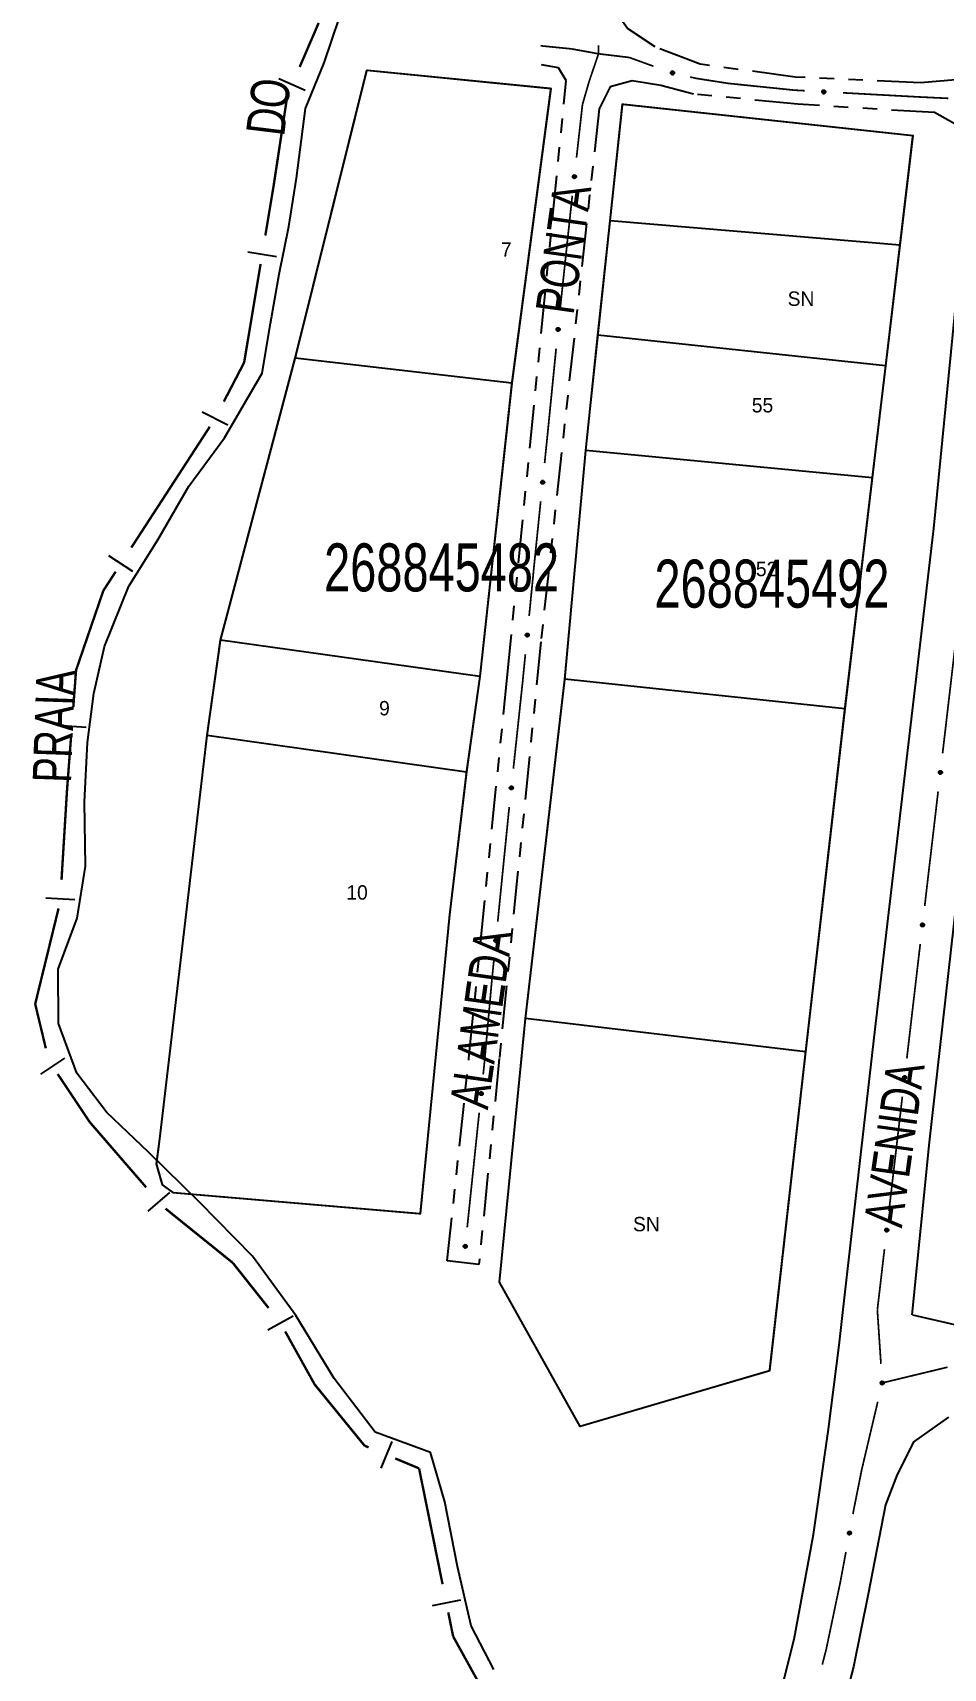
# Model space of a CAD drawing. Extents: x 205274 to 206027, y 4874968 to 4875995.
# Drawn here: x 205700.6 to 205795.5, y 4875629.7 to 4875800 of the extents above; entities that cross this region are included whole.
import ezdxf
from ezdxf.enums import TextEntityAlignment as Align

# ---------------------------------------------------------------- set-up
doc = ezdxf.new("R2010")
doc.units = 0
doc.header["$LTSCALE"] = 1.5
doc.header["$MEASUREMENT"] = 0
doc.linetypes.add('TRACO_11', pattern=[8, 3, -1, 3, -1])
doc.linetypes.add('TRACO_25', pattern=[8, 3, -1, 1, -1, 1, -1])
for name, color, linetype in [('CD_MALHA_LOTES', 7, 'CONTINUOUS'), ('CD_TXT_QUADRA', 255, 'CONTINUOUS'), ('HD-CURSO-PERENE', 170, 'CONTINUOUS'), ('HD-TXT-PRAIA', 7, 'CONTINUOUS'), ('LM-LIM-SETORES-BAIRROS', 250, 'CONTINUOUS'), ('RU-QUADRA', 210, 'CONTINUOUS'), ('SV-EIXO-RUA-N-PAV', 6, 'CONTINUOUS'), ('SV-EIXO-RUA-PAV', 20, 'CONTINUOUS'), ('SV-RUA-NAO-PAV', 7, 'CONTINUOUS'), ('SV-RUA-PAVIM', 7, 'CONTINUOUS'), ('SV-TXT-RUA-PAV', 7, 'CONTINUOUS'), ('Th_NmrPort', 1, 'CONTINUOUS')]:
    doc.layers.add(name, color=color, linetype=linetype)
doc.styles.add('ARIAL', font='ARIAL.SHX')

msp = doc.modelspace()

# ---------------------------------------------------------------- linework, layer by layer
at = {"layer": 'CD_MALHA_LOTES', "linetype": 'Continuous', "flags": 128}
for points in [[(205727.979435, 4875766.147897), (205735.441776, 4875796.132183)], [(205735.441776, 4875796.132183), (205754.578834, 4875794.244169)], [(205754.578834, 4875794.244169), (205750.515563, 4875763.524845)], [(205760.765472, 4875780.461323), (205762.056698, 4875792.595019)], [(205762.056698, 4875792.595019), (205792.27358, 4875789.332097)], [(205792.27358, 4875789.332097), (205790.923586, 4875777.908669)], [(205759.495643, 4875768.528699), (205760.765472, 4875780.461323)], [(205790.923586, 4875777.908669), (205760.765472, 4875780.461323)], [(205790.923586, 4875777.908669), (205789.437515, 4875765.333782)], [(205758.218542, 4875756.527749), (205759.495643, 4875768.528699)], [(205789.437515, 4875765.333782), (205759.495643, 4875768.528699)], [(205720.198696, 4875736.774139), (205727.979435, 4875766.147897)], [(205750.515563, 4875763.524845), (205727.979435, 4875766.147897)], [(205789.437515, 4875765.333782), (205788.053122, 4875753.690345)], [(205750.515563, 4875763.524845), (205747.197, 4875732.970902)], [(205756.047183, 4875732.703149), (205758.218542, 4875756.527749)], [(205788.053122, 4875753.690345), (205758.218542, 4875756.527749)], [(205788.053122, 4875753.690345), (205785.192238, 4875729.62888)], [(205718.803773, 4875726.871908), (205720.198696, 4875736.774139)], [(205747.197, 4875732.970902), (205720.198696, 4875736.774139)], [(205747.197, 4875732.970902), (205745.802078, 4875723.06867)], [(205751.946939, 4875697.350397), (205756.047183, 4875732.703149)], [(205785.192238, 4875729.62888), (205756.047183, 4875732.703149)], [(205785.192238, 4875729.62888), (205781.11497, 4875693.907274)], [(205740.981903, 4875677.023196), (205715.291178, 4875679.216307), (205714.163292, 4875680.030891), (205713.536689, 4875682.224002), (205713.871379, 4875684.837179), (205716.531834, 4875707.5844), (205718.803773, 4875726.871908)], [(205718.803773, 4875726.871908), (205745.802078, 4875723.06867)], [(205745.802078, 4875723.06867), (205744.038544, 4875708.156182), (205742.621505, 4875693.651843), (205740.981903, 4875677.023196)], [(205749.238636, 4875669.902227), (205751.946939, 4875697.350397)], [(205781.11497, 4875693.907274), (205751.946939, 4875697.350397)], [(205781.11497, 4875693.907274), (205777.34873, 4875660.661548)], [(205757.64, 4875654.88), (205749.238636, 4875669.902227)], [(205777.34873, 4875660.661548), (205757.64, 4875654.88)]]:
    msp.add_lwpolyline(points, dxfattribs=at)
at = {"layer": 'HD-CURSO-PERENE', "linetype": 'Continuous'}
msp.add_polyline3d([(205748.644181, 4875629.543404, 2.231678), (205746.288118, 4875634.090171, 2.231678), (205744.872976, 4875640.284601, 2.231678), (205743.563325, 4875646.999687, 2.231678), (205742.073289, 4875652.168294, 2.231678), (205736.293224, 4875654.259605, 2.231678), (205732.02751, 4875659.872169, 2.231678), (205728.020547, 4875666.437674, 2.231678), (205723.524351, 4875672.620333, 2.231678), (205717.994188, 4875678.221904, 2.231678), (205712.718917, 4875683.397581, 2.231678), (205708.32126, 4875687.615789, 2.231678), (205705.227593, 4875691.676485, 2.231678), (205703.305396, 4875696.838798, 2.231678), (205703.297269, 4875702.51456, 2.231678), (205705.24876, 4875707.821766, 2.231678), (205706.120153, 4875713.221459, 2.231678), (205706.034894, 4875719.931666, 2.231678), (205706.35633, 4875726.127191, 2.231678), (205707.002753, 4875731.207118, 2.231678), (205708.096849, 4875736.116913, 2.231678), (205710.635264, 4875742.399801, 2.231678), (205713.649705, 4875747.205744, 2.231678), (205716.890483, 4875752.820458, 2.231678), (205720.593751, 4875757.840103, 2.231678), (205724.533915, 4875764.582365, 2.231678), (205725.388719, 4875769.773694, 2.231678), (205726.315366, 4875774.900603, 2.231678), (205727.321591, 4875779.866865, 2.231678), (205728.111948, 4875784.906135, 2.231678), (205729.052564, 4875792.165396, 2.231678), (205730.978433, 4875796.895512, 2.231678), (205732.584222, 4875801.63492, 2.231678)], dxfattribs=at)
at = {"layer": 'LM-LIM-SETORES-BAIRROS', "const_width": 0.25}
for points in [[(205728.435237, 4875796.47263), (205730.413356, 4875801.064693)], [(205725.730959, 4875784.146217), (205727.03728, 4875792.746165)], [(205727.03728, 4875792.746165), (205727.150189, 4875793.489483)], [(205727.150189, 4875793.489483), (205727.248365, 4875793.717392)], [(205724.859413, 4875778.916944), (205725.681408, 4875783.848914)], [(205725.681408, 4875783.848914), (205725.730959, 4875784.146217)], [(205722.65596, 4875765.696226), (205724.366216, 4875775.957763)], [(205720.535159, 4875761.617763), (205722.38057, 4875765.16663)], [(205722.38057, 4875765.16663), (205722.65596, 4875765.696226)], [(205710.907684, 4875746.418839), (205719.07372, 4875759.001202)], [(205707.990582, 4875741.924121), (205709.274477, 4875743.902367)], [(205705.152122, 4875733.645278), (205707.782481, 4875741.31716)], [(205707.782481, 4875741.31716), (205707.990582, 4875741.924121)], [(205704.85939, 4875729.766584), (205705.085163, 4875732.758076)], [(205705.085163, 4875732.758076), (205705.152122, 4875733.645278)], [(205704.205968, 4875721.108745), (205704.633617, 4875726.775092)], [(205703.636573, 4875711.808621), (205704.186563, 4875720.7918)], [(205704.186563, 4875720.7918), (205704.205968, 4875721.108745)], [(205700.894431, 4875698.874139), (205703.32884, 4875708.833086)], [(205701.068955, 4875698.146958), (205700.894431, 4875698.874139)], [(205702.002446, 4875694.257408), (205701.068955, 4875698.146958)], [(205706.571352, 4875686.574145), (205703.238041, 4875691.574111)], [(205707.219478, 4875685.824749), (205706.571352, 4875686.574145)], [(205712.452693, 4875679.773844), (205707.219478, 4875685.824749)], [(205721.473268, 4875671.908767), (205714.467306, 4875677.558737)], [(205722.094154, 4875671.125268), (205721.473268, 4875671.908767)], [(205725.199563, 4875667.206538), (205722.094154, 4875671.125268)], [(205729.988649, 4875659.253964), (205726.927118, 4875664.764722)], [(205730.428243, 4875658.714462), (205729.988649, 4875659.253964)], [(205735.192493, 4875652.867429), (205730.428243, 4875658.714462)], [(205735.61501, 4875652.69138), (205735.192493, 4875652.867429)], [(205740.869414, 4875650.502045), (205738.384241, 4875651.537534)], [(205740.930548, 4875650.200449), (205740.869414, 4875650.502045)], [(205743.314497, 4875638.439634), (205740.930548, 4875650.200449)], [(205744.417489, 4875632.998207), (205743.910484, 4875635.49943)], [(205744.634083, 4875632.606149), (205744.417489, 4875632.998207)], [(205747.040973, 4875628.249411), (205744.634083, 4875632.606149)]]:
    msp.add_lwpolyline(points, dxfattribs=at)
at = {"layer": 'LM-LIM-SETORES-BAIRROS'}
for points in [[(205729.021608, 4875794.042369), (205726.26637, 4875795.22924)], [(205726.010206, 4875776.697558), (205723.051025, 4875777.190755)], [(205720.943279, 4875759.1513), (205718.281628, 4875760.535359)], [(205711.077115, 4875743.924587), (205708.560643, 4875745.557795)], [(205706.204621, 4875727.659369), (205703.213129, 4875727.885142)], [(205705.011549, 4875709.720693), (205702.017156, 4875709.904024)], [(205703.931416, 4875693.238212), (205701.435265, 4875691.574111)], [(205714.895542, 4875679.242345), (205712.626452, 4875677.27989)], [(205727.752711, 4875666.367343), (205725.130239, 4875664.910415)], [(205738.038087, 4875653.306765), (205736.884241, 4875650.537534)], [(205745.181924, 4875636.777491), (205742.24172, 4875636.181504)]]:
    msp.add_lwpolyline(points, dxfattribs=at)
at = {"layer": 'RU-QUADRA', "linetype": 'Continuous', "const_width": 0.18, "flags": 128}
for points in [[(205735.441776, 4875796.132183), (205727.979435, 4875766.147897), (205720.198696, 4875736.774139), (205718.803773, 4875726.871908), (205716.531834, 4875707.5844), (205713.871379, 4875684.837179), (205713.536689, 4875682.224002), (205714.163292, 4875680.030891), (205715.291178, 4875679.216307), (205740.981903, 4875677.023196), (205742.621505, 4875693.651843), (205744.038544, 4875708.156182), (205745.802078, 4875723.06867), (205747.197, 4875732.970902), (205750.515563, 4875763.524845), (205754.578834, 4875794.244169)], [(205777.35, 4875660.66), (205781.11, 4875693.91), (205785.19, 4875729.63), (205788.05, 4875753.69), (205789.44, 4875765.33), (205792.27, 4875789.33), (205762.06, 4875792.6), (205759.5, 4875768.53), (205758.22, 4875756.53), (205756.05, 4875732.7), (205751.95, 4875697.35), (205749.24, 4875669.9), (205757.64, 4875654.88)]]:
    msp.add_lwpolyline(points, close=True, dxfattribs=at)
at = {"layer": 'SV-EIXO-RUA-N-PAV', "const_width": 0.18}
for points in [[(205753.522278, 4875798.685194), (205756.507389, 4875798.386682)], [(205756.507389, 4875798.386682), (205756.732528, 4875798.364169)], [(205756.732528, 4875798.364169), (205759.461526, 4875797.867987)], [(205759.557549, 4875797.850529), (205758.876692, 4875795.85335)], [(205759.461526, 4875797.867987), (205759.557549, 4875797.850529)], [(205759.539753, 4875798.740306), (205759.557549, 4875797.850529)], [(205759.557549, 4875797.850529), (205762.439277, 4875797.504721)], [(205762.439277, 4875797.504721), (205762.767799, 4875797.465299)], [(205762.767799, 4875797.465299), (205764.336428, 4875796.894888)], [(205758.876692, 4875795.85335), (205758.594474, 4875795.025509)], [(205764.336428, 4875796.894888), (205764.886565, 4875796.694839)], [(205764.886565, 4875796.694839), (205765.277742, 4875796.557398)], [(205758.594474, 4875795.025509), (205758.003496, 4875792.98395)], [(205769.110249, 4875795.433689), (205769.766146, 4875795.282329)], [(205769.766146, 4875795.282329), (205773.053583, 4875794.771658)], [(205773.053583, 4875794.771658), (205773.072704, 4875794.768689)], [(205773.072704, 4875794.768689), (205779.021999, 4875794.157078)], [(205779.021999, 4875794.157078), (205779.94264, 4875794.062434)], [(205779.94264, 4875794.062434), (205781.015552, 4875794.003911)], [(205757.888219, 4875792.585718), (205757.264568, 4875787.035226)], [(205758.003496, 4875792.98395), (205757.888219, 4875792.585718)], [(205785.009614, 4875793.786052), (205786.00813, 4875793.731587)], [(205786.00813, 4875793.731587), (205787.005191, 4875793.677204)], [(205787.005191, 4875793.677204), (205791.999278, 4875793.405784)], [(205791.999278, 4875793.405784), (205792.912052, 4875793.356178)], [(205792.912052, 4875793.356178), (205795.994308, 4875793.206682)], [(205756.822695, 4875783.059716), (205755.542242, 4875771.128226)], [(205755.14223, 4875767.148285), (205754.246696, 4875758.19295)], [(205754.228533, 4875758.01132), (205753.941417, 4875755.208524)], [(205754.246696, 4875758.19295), (205754.228533, 4875758.01132)], [(205753.533794, 4875751.229347), (205752.92236, 4875745.260583)], [(205752.880228, 4875744.849293), (205752.331494, 4875739.28975)], [(205752.92236, 4875745.260583), (205752.880228, 4875744.849293)], [(205751.938598, 4875735.309093), (205751.74215, 4875733.318764)], [(205751.74215, 4875733.318764), (205751.660333, 4875732.489829)], [(205751.660333, 4875732.489829), (205750.687473, 4875723.374561)], [(205750.26297, 4875719.39715), (205750.183617, 4875718.653649)], [(205750.183617, 4875718.653649), (205749.061917, 4875707.457421)], [(205748.663171, 4875703.477346), (205748.463798, 4875701.487308)], [(205748.450082, 4875701.350399), (205747.743562, 4875693.519802)], [(205748.463798, 4875701.487308), (205748.450082, 4875701.350399)], [(205747.743562, 4875693.519802), (205747.679622, 4875692.811132)], [(205747.679622, 4875692.811132), (205747.545776, 4875691.529652)], [(205747.130251, 4875687.551293), (205745.883675, 4875675.616216)]]:
    msp.add_lwpolyline(points, dxfattribs=at)
at = {"layer": 'SV-EIXO-RUA-N-PAV'}
for points in [[(205767.146902, 4875795.999743), (205767.188005, 4875796.02625), (205767.228751, 4875796.040626), (205767.266186, 4875796.042835), (205767.299776, 4875796.036161), (205767.33337, 4875796.025463), (205767.364861, 4875796.007204), (205767.395324, 4875795.979197), (205767.422203, 4875795.938152), (205767.434186, 4875795.895444), (205767.438315, 4875795.858858), (205767.433373, 4875795.823432), (205767.422433, 4875795.790971), (205767.402386, 4875795.758887), (205767.373702, 4875795.728294), (205767.331775, 4875795.702265), (205767.291732, 4875795.688445), (205767.255467, 4875795.687259), (205767.219884, 4875795.692453), (205767.185717, 4875795.703786), (205767.154908, 4875795.721887), (205767.124157, 4875795.750823), (205767.099015, 4875795.792545), (205767.084775, 4875795.832326), (205767.083081, 4875795.868565), (205767.088983, 4875795.903482), (205767.099304, 4875795.937307), (205767.11634, 4875795.969727), (205767.146902, 4875795.999743)], [(205782.875111, 4875794.012724), (205782.911061, 4875794.045885), (205782.948739, 4875794.067035), (205782.985241, 4875794.075629), (205783.019477, 4875794.074813), (205783.054409, 4875794.070034), (205783.088564, 4875794.057445), (205783.123377, 4875794.035075), (205783.156896, 4875793.999247), (205783.176024, 4875793.959225), (205783.186365, 4875793.92389), (205783.18757, 4875793.888141), (205783.182358, 4875793.854285), (205783.168108, 4875793.819239), (205783.145094, 4875793.78418), (205783.108252, 4875793.751348), (205783.071171, 4875793.730867), (205783.035646, 4875793.723481), (205782.999699, 4875793.722498), (205782.964095, 4875793.727805), (205782.930639, 4875793.740355), (205782.895382, 4875793.76359), (205782.863459, 4875793.800383), (205782.84261, 4875793.837134), (205782.834727, 4875793.872545), (205782.834555, 4875793.907957), (205782.838923, 4875793.943052), (205782.850148, 4875793.977912), (205782.875111, 4875794.012724)], [(205757.166689, 4875785.178223), (205757.197733, 4875785.14043), (205757.216686, 4875785.101601), (205757.223173, 4875785.064666), (205757.220394, 4875785.030533), (205757.213618, 4875784.995933), (205757.199091, 4875784.962556), (205757.174761, 4875784.929083), (205757.137069, 4875784.897676), (205757.096016, 4875784.880874), (205757.060145, 4875784.872578), (205757.024386, 4875784.873426), (205756.990885, 4875784.880571), (205756.956714, 4875784.896808), (205756.923033, 4875784.921795), (205756.892369, 4875784.960461), (205756.874049, 4875784.998655), (205756.868713, 4875785.034545), (205756.869793, 4875785.070489), (205756.877134, 4875785.10573), (205756.891583, 4875785.138411), (205756.916803, 4875785.172277), (205756.955367, 4875785.202037), (205756.993252, 4875785.220744), (205757.029058, 4875785.226583), (205757.064421, 4875785.224722), (205757.099207, 4875785.218348), (205757.133366, 4875785.205142), (205757.166689, 4875785.178223)], [(205755.465068, 4875769.270373), (205755.496572, 4875769.232963), (205755.515998, 4875769.194368), (205755.522935, 4875769.157515), (205755.520574, 4875769.123351), (205755.514222, 4875769.088671), (205755.500103, 4875769.055119), (205755.476184, 4875769.021351), (205755.438879, 4875768.989485), (205755.398034, 4875768.972184), (205755.362268, 4875768.963449), (205755.326501, 4875768.96386), (205755.292915, 4875768.970595), (205755.258548, 4875768.986414), (205755.224564, 4875769.010987), (205755.19343, 4875769.049275), (205755.174644, 4875769.087243), (205755.16887, 4875769.123065), (205755.169511, 4875769.15902), (205755.176421, 4875769.194347), (205755.190469, 4875769.227203), (205755.215273, 4875769.261374), (205755.25347, 4875769.291603), (205755.291124, 4875769.310772), (205755.326856, 4875769.317047), (205755.36224, 4875769.31562), (205755.397101, 4875769.309671), (205755.431419, 4875769.296883), (205755.465068, 4875769.270373)], [(205753.861755, 4875753.35065), (205753.893169, 4875753.313164), (205753.912501, 4875753.274522), (205753.91935, 4875753.237653), (205753.916906, 4875753.203494), (205753.91047, 4875753.168829), (205753.896271, 4875753.135312), (205753.87227, 4875753.101602), (205753.834888, 4875753.069826), (205753.794002, 4875753.052623), (205753.758214, 4875753.043975), (205753.722449, 4875753.044472), (205753.688879, 4875753.051289), (205753.65455, 4875753.06719), (205753.620626, 4875753.091845), (205753.589584, 4875753.130208), (205753.57089, 4875753.168221), (205753.565203, 4875753.204057), (205753.56593, 4875753.24001), (205753.572925, 4875753.275321), (205753.587053, 4875753.308143), (205753.611939, 4875753.342254), (205753.650209, 4875753.372391), (205753.68791, 4875753.391468), (205753.723657, 4875753.397658), (205753.759037, 4875753.396145), (205753.793883, 4875753.390112), (205753.82817, 4875753.377241), (205753.861755, 4875753.35065)], [(205752.258707, 4875737.431595), (205752.290259, 4875737.394225), (205752.309734, 4875737.355655), (205752.316719, 4875737.318811), (205752.314402, 4875737.284643), (205752.308094, 4875737.249955), (205752.294019, 4875737.216385), (205752.270144, 4875737.182587), (205752.232879, 4875737.150673), (205752.192057, 4875737.133319), (205752.156301, 4875737.124538), (205752.120534, 4875737.124903), (205752.086939, 4875737.131596), (205752.052552, 4875737.14737), (205752.018537, 4875737.171899), (205751.987353, 4875737.210147), (205751.968519, 4875737.248091), (205751.962699, 4875737.283906), (205751.963293, 4875737.319861), (205751.970157, 4875737.355198), (205751.984164, 4875737.388071), (205752.008923, 4875737.422274), (205752.047082, 4875737.452553), (205752.084712, 4875737.471769), (205752.120435, 4875737.478091), (205752.155821, 4875737.476709), (205752.190689, 4875737.470805), (205752.225024, 4875737.458061), (205752.258707, 4875737.431595)], [(205750.599929, 4875721.517042), (205750.631183, 4875721.479423), (205750.650352, 4875721.4407), (205750.657044, 4875721.403801), (205750.654455, 4875721.369653), (205750.647872, 4875721.335016), (205750.63353, 4875721.301559), (205750.609387, 4875721.267952), (205750.57187, 4875721.236335), (205750.530912, 4875721.219305), (205750.495088, 4875721.210809), (205750.459325, 4875721.211458), (205750.425784, 4875721.218417), (205750.391523, 4875721.234464), (205750.357704, 4875721.259263), (205750.326825, 4875721.297757), (205750.308293, 4875721.335849), (205750.302757, 4875721.371709), (205750.303637, 4875721.407659), (205750.310782, 4875721.44294), (205750.325049, 4875721.475701), (205750.350079, 4875721.509706), (205750.388477, 4875721.539681), (205750.426258, 4875721.558598), (205750.462031, 4875721.564636), (205750.497404, 4875721.562972), (205750.532225, 4875721.556792), (205750.566457, 4875721.543775), (205750.599929, 4875721.517042)], [(205748.9864, 4875705.599375), (205749.017897, 4875705.561959), (205749.037316, 4875705.523361), (205749.044246, 4875705.486506), (205749.041879, 4875705.452342), (205749.03552, 4875705.417663), (205749.021395, 4875705.384114), (205748.99747, 4875705.350351), (205748.960159, 4875705.318492), (205748.919311, 4875705.301198), (205748.883543, 4875705.29247), (205748.847776, 4875705.292887), (205748.814191, 4875705.299629), (205748.779828, 4875705.315453), (205748.745849, 4875705.340033), (205748.714721, 4875705.378327), (205748.695943, 4875705.416298), (205748.690175, 4875705.452121), (205748.690822, 4875705.488076), (205748.697738, 4875705.523402), (205748.711793, 4875705.556255), (205748.736603, 4875705.590422), (205748.774806, 4875705.620644), (205748.812464, 4875705.639805), (205748.848197, 4875705.646075), (205748.88358, 4875705.64464), (205748.91844, 4875705.638685), (205748.952755, 4875705.625891), (205748.9864, 4875705.599375)], [(205747.462424, 4875689.67194), (205747.493763, 4875689.634391), (205747.513019, 4875689.595712), (205747.519794, 4875689.558828), (205747.517283, 4875689.524674), (205747.510778, 4875689.490023), (205747.496512, 4875689.456534), (205747.472445, 4875689.422872), (205747.434999, 4875689.39117), (205747.394079, 4875689.374048), (205747.358274, 4875689.365471), (205747.32251, 4875689.366039), (205747.288953, 4875689.372923), (205747.254657, 4875689.388892), (205747.220782, 4875689.413615), (205747.189816, 4875689.452039), (205747.171198, 4875689.490089), (205747.165581, 4875689.525937), (205747.16638, 4875689.561888), (205747.173445, 4875689.597185), (205747.187638, 4875689.629978), (205747.212592, 4875689.66404), (205747.250922, 4875689.694101), (205747.28866, 4875689.713104), (205747.324419, 4875689.719222), (205747.359796, 4875689.717638), (205747.394631, 4875689.711537), (205747.428892, 4875689.698598), (205747.462424, 4875689.67194)], [(205745.800324, 4875673.758505), (205745.831662, 4875673.720956), (205745.850919, 4875673.682276), (205745.857694, 4875673.645393), (205745.855182, 4875673.611239), (205745.848677, 4875673.576587), (205745.834411, 4875673.543098), (205745.810344, 4875673.509436), (205745.772898, 4875673.477735), (205745.731978, 4875673.460613), (205745.696174, 4875673.452036), (205745.660409, 4875673.452604), (205745.626853, 4875673.459487), (205745.592556, 4875673.475457), (205745.558681, 4875673.500179), (205745.527715, 4875673.538604), (205745.509097, 4875673.576654), (205745.503481, 4875673.612501), (205745.50428, 4875673.648453), (205745.511344, 4875673.68375), (205745.525538, 4875673.716543), (205745.550491, 4875673.750605), (205745.588821, 4875673.780666), (205745.62656, 4875673.799668), (205745.662319, 4875673.805787), (205745.697695, 4875673.804203), (205745.73253, 4875673.798101), (205745.766791, 4875673.785162), (205745.800324, 4875673.758505)]]:
    msp.add_lwpolyline(points, close=True, dxfattribs=at)
for points in [[(205767.083081, 4875795.868565), (205767.433373, 4875795.823432)], [(205767.084775, 4875795.832326), (205767.422433, 4875795.790971)], [(205767.087137, 4875795.848915), (205767.42485, 4875795.807392)], [(205767.088466, 4875795.885019), (205767.433543, 4875795.838995)], [(205767.088983, 4875795.903482), (205767.438315, 4875795.858858)], [(205767.093785, 4875795.810971), (205767.407565, 4875795.77497)], [(205767.09808, 4875795.92061), (205767.431804, 4875795.880007)], [(205767.099015, 4875795.792545), (205767.402386, 4875795.758887)], [(205767.099304, 4875795.937307), (205767.434186, 4875795.895444)], [(205767.112399, 4875795.952316), (205767.423827, 4875795.918258)], [(205767.11634, 4875795.969727), (205767.422203, 4875795.938152)], [(205767.132036, 4875795.982794), (205767.404906, 4875795.957634)], [(205767.146902, 4875795.999743), (205767.395324, 4875795.979197)], [(205767.169877, 4875796.013272), (205767.372792, 4875795.994453)], [(205767.188005, 4875796.02625), (205767.364861, 4875796.007204)], [(205767.211197, 4875796.034545), (205767.340268, 4875796.017363)], [(205767.228751, 4875796.040626), (205767.33337, 4875796.025463)], [(205767.115671, 4875795.772311), (205767.384962, 4875795.743776)], [(205767.124157, 4875795.750823), (205767.373702, 4875795.728294)], [(205767.145434, 4875795.737435), (205767.345075, 4875795.716571)], [(205767.154908, 4875795.721887), (205767.331775, 4875795.702265)], [(205767.174684, 4875795.71248), (205767.305392, 4875795.696321)], [(205767.185717, 4875795.703786), (205767.291732, 4875795.688445)], [(205782.834555, 4875793.907957), (205783.186365, 4875793.92389)], [(205782.834727, 4875793.872545), (205783.18757, 4875793.888141)], [(205782.837211, 4875793.889679), (205783.185069, 4875793.903502)], [(205782.838923, 4875793.943052), (205783.176024, 4875793.959225)], [(205782.84058, 4875793.926392), (205783.176324, 4875793.943609)], [(205782.842092, 4875793.853883), (205783.181923, 4875793.870876)], [(205782.84261, 4875793.837134), (205783.182358, 4875793.854285)], [(205782.849251, 4875793.960083), (205783.161907, 4875793.979926)], [(205782.850148, 4875793.977912), (205783.156896, 4875793.999247)], [(205782.855147, 4875793.81764), (205783.170453, 4875793.835972)], [(205782.863371, 4875793.993477), (205783.136515, 4875794.015475)], [(205782.863459, 4875793.800383), (205783.168108, 4875793.819239)], [(205782.875111, 4875794.012724), (205783.123377, 4875794.035075)], [(205782.883338, 4875793.783305), (205783.153534, 4875793.801364)], [(205782.895382, 4875793.76359), (205783.145094, 4875793.78418)], [(205782.895427, 4875794.029991), (205783.098563, 4875794.046242)], [(205782.911061, 4875794.045885), (205783.088564, 4875794.057445)], [(205782.918639, 4875793.754049), (205783.118901, 4875793.767723)], [(205782.930639, 4875793.740355), (205783.108252, 4875793.751348)], [(205782.932487, 4875794.058034), (205783.062593, 4875794.063236)], [(205782.948739, 4875794.067035), (205783.054409, 4875794.070034)], [(205782.951735, 4875793.734478), (205783.083278, 4875793.740969)], [(205782.964095, 4875793.727805), (205783.071171, 4875793.730867)], [(205756.877134, 4875785.10573), (205756.874049, 4875784.998655)], [(205756.884506, 4875785.117687), (205756.883439, 4875784.985988)], [(205756.891583, 4875785.138411), (205756.892369, 4875784.960461)], [(205756.905943, 4875785.149606), (205756.908106, 4875784.948889)], [(205756.916803, 4875785.172277), (205756.923033, 4875784.921795)], [(205756.937176, 4875785.183171), (205756.939705, 4875784.912384)], [(205756.955367, 4875785.202037), (205756.956714, 4875784.896808)], [(205756.973072, 4875785.209346), (205756.973285, 4875784.893507)], [(205756.993252, 4875785.220744), (205756.990885, 4875784.880571)], [(205757.010003, 4875785.2203), (205757.007474, 4875784.880054)], [(205757.029058, 4875785.226583), (205757.024386, 4875784.873426)], [(205757.046021, 4875785.223119), (205757.039866, 4875784.875041)], [(205757.064421, 4875785.224722), (205757.060145, 4875784.872578)], [(205757.08248, 4875785.217649), (205757.080408, 4875784.88147)], [(205757.099207, 4875785.218348), (205757.096016, 4875784.880874)], [(205757.115618, 4875785.20706), (205757.117492, 4875784.893781)], [(205757.133366, 4875785.205142), (205757.137069, 4875784.897676)], [(205757.148147, 4875785.191048), (205757.154439, 4875784.917092)], [(205757.166689, 4875785.178223), (205757.174761, 4875784.929083)], [(205757.182763, 4875785.15695), (205757.187333, 4875784.953216)], [(205757.197733, 4875785.14043), (205757.199091, 4875784.962556)], [(205757.208633, 4875785.118342), (205757.206363, 4875784.988152)], [(205757.216686, 4875785.101601), (205757.213618, 4875784.995933)], [(205755.176421, 4875769.194347), (205755.174644, 4875769.087243)], [(205755.183646, 4875769.206393), (205755.184189, 4875769.074692)], [(205755.190469, 4875769.227203), (205755.19343, 4875769.049275)], [(205755.204691, 4875769.238572), (205755.209307, 4875769.037897)], [(205755.215273, 4875769.261374), (205755.224564, 4875769.010987)], [(205755.235512, 4875769.272516), (205755.24135, 4875769.00178)], [(205755.25347, 4875769.291603), (205755.258548, 4875768.986414)], [(205755.271085, 4875769.299128), (205755.275158, 4875768.983315)], [(205755.291124, 4875769.310772), (205755.292915, 4875768.970595)], [(205755.30788, 4875769.310533), (205755.309509, 4875768.970281)], [(205755.326856, 4875769.317047), (205755.326501, 4875768.96386)], [(205755.34386, 4875769.313791), (205755.341959, 4875768.965664)], [(205755.36224, 4875769.31562), (205755.362268, 4875768.963449)], [(205755.380384, 4875769.308768), (205755.38242, 4875768.972589)], [(205755.397101, 4875769.309671), (205755.398034, 4875768.972184)], [(205755.413648, 4875769.298585), (205755.419351, 4875768.985352)], [(205755.431419, 4875769.296883), (205755.438879, 4875768.989485)], [(205755.44637, 4875769.282971), (205755.45601, 4875769.009112)], [(205755.465068, 4875769.270373), (205755.476184, 4875769.021351)], [(205755.4814, 4875769.249298), (205755.488461, 4875769.045636)], [(205755.496572, 4875769.232963), (205755.500103, 4875769.055119)], [(205755.507741, 4875769.21101), (205755.507062, 4875769.080801)], [(205755.515998, 4875769.194368), (205755.514222, 4875769.088671)], [(205753.572925, 4875753.275321), (205753.57089, 4875753.168221)], [(205753.580179, 4875753.28735), (205753.580404, 4875753.155647)], [(205753.587053, 4875753.308143), (205753.589584, 4875753.130208)], [(205753.601302, 4875753.319478), (205753.605434, 4875753.118792)], [(205753.611939, 4875753.342254), (205753.620626, 4875753.091845)], [(205753.632205, 4875753.353347), (205753.637389, 4875753.082598)], [(205753.650209, 4875753.372391), (205753.65455, 4875753.06719)], [(205753.667842, 4875753.379873), (205753.671153, 4875753.064051)], [(205753.68791, 4875753.391468), (205753.688879, 4875753.051289)], [(205753.704664, 4875753.391189), (205753.705472, 4875753.050934)], [(205753.723657, 4875753.397658), (205753.722449, 4875753.044472)], [(205753.740653, 4875753.394361), (205753.737911, 4875753.046239)], [(205753.759037, 4875753.396145), (205753.758214, 4875753.043975)], [(205753.777164, 4875753.389249), (205753.778389, 4875753.053066)], [(205753.793883, 4875753.390112), (205753.794002, 4875753.052623)], [(205753.810404, 4875753.378986), (205753.81535, 4875753.06574)], [(205753.82817, 4875753.377241), (205753.834888, 4875753.069826)], [(205753.843088, 4875753.363293), (205753.852067, 4875753.089412)], [(205753.861755, 4875753.35065), (205753.87227, 4875753.101602)], [(205753.878037, 4875753.329536), (205753.884605, 4875753.125857)], [(205753.893169, 4875753.313164), (205753.896271, 4875753.135312)], [(205753.904284, 4875753.291184), (205753.903291, 4875753.160978)], [(205753.912501, 4875753.274522), (205753.91047, 4875753.168829)], [(205751.970157, 4875737.355198), (205751.968519, 4875737.248091)], [(205751.977367, 4875737.367253), (205751.978079, 4875737.235552)], [(205751.984164, 4875737.388071), (205751.987353, 4875737.210147)], [(205751.998371, 4875737.399459), (205752.003245, 4875737.198789)], [(205752.008923, 4875737.422274), (205752.018537, 4875737.171899)], [(205752.029148, 4875737.433442), (205752.035334, 4875737.162714)], [(205752.047082, 4875737.452553), (205752.052552, 4875737.14737)], [(205752.064687, 4875737.4601), (205752.069166, 4875737.144292)], [(205752.084712, 4875737.471769), (205752.086939, 4875737.131596)], [(205752.101467, 4875737.471552), (205752.103534, 4875737.131302)], [(205752.120435, 4875737.478091), (205752.120534, 4875737.124903)], [(205752.137443, 4875737.474857), (205752.13599, 4875737.126727)], [(205752.155821, 4875737.476709), (205752.156301, 4875737.124538)], [(205752.173973, 4875737.46988), (205752.176442, 4875737.133704)], [(205752.190689, 4875737.470805), (205752.192057, 4875737.133319)], [(205752.207251, 4875737.45974), (205752.213356, 4875737.146514)], [(205752.225024, 4875737.458061), (205752.232879, 4875737.150673)], [(205752.239993, 4875737.444168), (205752.249985, 4875737.170322)], [(205752.258707, 4875737.431595), (205752.270144, 4875737.182587)], [(205752.275066, 4875737.410541), (205752.282388, 4875737.206887)], [(205752.290259, 4875737.394225), (205752.294019, 4875737.216385)], [(205752.301456, 4875737.372286), (205752.300944, 4875737.242077)], [(205752.309734, 4875737.355655), (205752.308094, 4875737.249955)], [(205750.310782, 4875721.44294), (205750.308293, 4875721.335849)], [(205750.318087, 4875721.454937), (205750.317753, 4875721.323235)], [(205750.325049, 4875721.475701), (205750.326825, 4875721.297757)], [(205750.339346, 4875721.486975), (205750.342626, 4875721.286273)], [(205750.350079, 4875721.509706), (205750.357704, 4875721.259263)], [(205750.370392, 4875721.520713), (205750.374428, 4875721.249945)], [(205750.388477, 4875721.539681), (205750.391523, 4875721.234464)], [(205750.406141, 4875721.547088), (205750.408112, 4875721.231255)], [(205750.426258, 4875721.558598), (205750.425784, 4875721.218417)], [(205750.443012, 4875721.558247), (205750.442376, 4875721.217992)], [(205750.462031, 4875721.564636), (205750.459325, 4875721.211458)], [(205750.479013, 4875721.561266), (205750.474794, 4875721.21316)], [(205750.497404, 4875721.562972), (205750.495088, 4875721.210809)], [(205750.515502, 4875721.556), (205750.515301, 4875721.219815)], [(205750.532225, 4875721.556792), (205750.530912, 4875721.219305)], [(205750.548698, 4875721.545595), (205750.552316, 4875721.232331)], [(205750.566457, 4875721.543775), (205750.57187, 4875721.236335)], [(205750.581316, 4875721.529764), (205750.589132, 4875721.255847)], [(205750.599929, 4875721.517042), (205750.609387, 4875721.267952)], [(205750.616121, 4875721.495859), (205750.621825, 4875721.292154)], [(205750.631183, 4875721.479423), (205750.63353, 4875721.301559)], [(205750.642205, 4875721.457396), (205750.64066, 4875721.327195)], [(205750.650352, 4875721.4407), (205750.647872, 4875721.335016)], [(205748.697738, 4875705.523402), (205748.695943, 4875705.416298)], [(205748.704966, 4875705.535447), (205748.705484, 4875705.403745)], [(205748.711793, 4875705.556255), (205748.714721, 4875705.378327)], [(205748.726017, 4875705.567622), (205748.730596, 4875705.366945)], [(205748.736603, 4875705.590422), (205748.745849, 4875705.340033)], [(205748.756844, 4875705.60156), (205748.762632, 4875705.330823)], [(205748.774806, 4875705.620644), (205748.779828, 4875705.315453)], [(205748.792422, 4875705.628165), (205748.796437, 4875705.312352)], [(205748.812464, 4875705.639805), (205748.814191, 4875705.299629)], [(205748.829219, 4875705.639563), (205748.830786, 4875705.299311)], [(205748.848197, 4875705.646075), (205748.847776, 4875705.292887)], [(205748.8652, 4875705.642815), (205748.863235, 4875705.294689)], [(205748.88358, 4875705.64464), (205748.883543, 4875705.29247)], [(205748.901722, 4875705.637785), (205748.903697, 4875705.301606)], [(205748.91844, 4875705.638685), (205748.919311, 4875705.301198)], [(205748.934985, 4875705.627596), (205748.94063, 4875705.314362)], [(205748.952755, 4875705.625891), (205748.960159, 4875705.318492)], [(205748.967704, 4875705.611976), (205748.977294, 4875705.338116)], [(205748.9864, 4875705.599375), (205748.99747, 4875705.350351)], [(205749.002728, 4875705.578297), (205749.009751, 4875705.374633)], [(205749.017897, 4875705.561959), (205749.021395, 4875705.384114)], [(205749.029061, 4875705.540004), (205749.028359, 4875705.409795)], [(205749.037316, 4875705.523361), (205749.03552, 4875705.417663)], [(205747.173445, 4875689.597185), (205747.171198, 4875689.490089)], [(205747.180723, 4875689.609199), (205747.180686, 4875689.477496)], [(205747.187638, 4875689.629978), (205747.189816, 4875689.452039)], [(205747.201909, 4875689.641285), (205747.205643, 4875689.440591)], [(205747.212592, 4875689.66404), (205747.220782, 4875689.413615)], [(205747.232879, 4875689.675093), (205747.237526, 4875689.404334)], [(205747.250922, 4875689.694101), (205747.254657, 4875689.388892)], [(205747.268569, 4875689.701548), (205747.271253, 4875689.38572)], [(205747.28866, 4875689.713104), (205747.288953, 4875689.372923)], [(205747.305414, 4875689.712791), (205747.305546, 4875689.372535)], [(205747.324419, 4875689.719222), (205747.32251, 4875689.366039)], [(205747.341409, 4875689.715891), (205747.337976, 4875689.367776)], [(205747.359796, 4875689.717638), (205747.358274, 4875689.365471)], [(205747.37791, 4875689.710707), (205747.378467, 4875689.374522)], [(205747.394631, 4875689.711537), (205747.394079, 4875689.374048)], [(205747.411129, 4875689.700377), (205747.415453, 4875689.387122)], [(205747.428892, 4875689.698598), (205747.434999, 4875689.39117)], [(205747.443782, 4875689.684619), (205747.452217, 4875689.410721)], [(205747.462424, 4875689.67194), (205747.472445, 4875689.422872)], [(205747.478664, 4875689.650793), (205747.484828, 4875689.447102)], [(205747.493763, 4875689.634391), (205747.496512, 4875689.456534)], [(205747.504835, 4875689.612389), (205747.503583, 4875689.482185)], [(205747.513019, 4875689.595712), (205747.510778, 4875689.490023)], [(205745.511344, 4875673.68375), (205745.509097, 4875673.576654)], [(205745.518622, 4875673.695764), (205745.518586, 4875673.564061)], [(205745.525538, 4875673.716543), (205745.527715, 4875673.538604)], [(205745.539809, 4875673.72785), (205745.543542, 4875673.527156)], [(205745.550491, 4875673.750605), (205745.558681, 4875673.500179)], [(205745.570779, 4875673.761657), (205745.575426, 4875673.490899)], [(205745.588821, 4875673.780666), (205745.592556, 4875673.475457)], [(205745.606469, 4875673.788113), (205745.609152, 4875673.472285)], [(205745.62656, 4875673.799668), (205745.626853, 4875673.459487)], [(205745.643314, 4875673.799356), (205745.643446, 4875673.459099)], [(205745.662319, 4875673.805787), (205745.660409, 4875673.452604)], [(205745.679308, 4875673.802456), (205745.675875, 4875673.45434)], [(205745.697695, 4875673.804203), (205745.696174, 4875673.452036)], [(205745.715809, 4875673.797272), (205745.716366, 4875673.461087)], [(205745.73253, 4875673.798101), (205745.731978, 4875673.460613)], [(205745.749029, 4875673.786942), (205745.753353, 4875673.473687)], [(205745.766791, 4875673.785162), (205745.772898, 4875673.477735)], [(205745.781682, 4875673.771184), (205745.790116, 4875673.497286)], [(205745.800324, 4875673.758505), (205745.810344, 4875673.509436)], [(205745.816563, 4875673.737358), (205745.822727, 4875673.533666)], [(205745.831662, 4875673.720956), (205745.834411, 4875673.543098)], [(205745.842735, 4875673.698954), (205745.841483, 4875673.56875)], [(205745.850919, 4875673.682276), (205745.848677, 4875673.576587)]]:
    msp.add_lwpolyline(points, dxfattribs=at)
at = {"layer": 'SV-EIXO-RUA-PAV', "const_width": 0.18}
for points in [[(205796.781469, 4875736.900631), (205795.385146, 4875724.982146)], [(205794.919706, 4875721.009318), (205793.523383, 4875709.090833)], [(205793.057942, 4875705.118004), (205791.66162, 4875693.199519)], [(205791.196179, 4875689.226691), (205789.799856, 4875677.308206)], [(205789.334416, 4875673.335378), (205788.636254, 4875667.376135)], [(205788.636254, 4875667.376135), (205788.594035, 4875667.015765)], [(205788.594035, 4875667.015765), (205788.966268, 4875661.390903)], [(205789.097846, 4875659.402611), (205795.902898, 4875661.04312)], [(205788.63673, 4875657.448932), (205787.028737, 4875650.636123)], [(205786.970642, 4875650.389981), (205786.235776, 4875646.715653)], [(205787.028737, 4875650.636123), (205786.970642, 4875650.389981)], [(205786.186935, 4875646.471446), (205786.049816, 4875645.733113)], [(205786.235776, 4875646.715653), (205786.186935, 4875646.471446)], [(205785.319447, 4875641.800358), (205784.77167, 4875638.850792)], [(205784.731479, 4875638.634376), (205783.340146, 4875631.998789)], [(205784.77167, 4875638.850792), (205784.731479, 4875638.634376)], [(205783.276023, 4875631.692971), (205782.859744, 4875630.057589)], [(205783.340146, 4875631.998789), (205783.276023, 4875631.692971)]]:
    msp.add_lwpolyline(points, dxfattribs=at)
at = {"layer": 'SV-EIXO-RUA-PAV'}
for points in [[(205795.278478, 4875723.125627), (205795.309343, 4875723.087688), (205795.328112, 4875723.04877), (205795.334423, 4875723.011804), (205795.331483, 4875722.977685), (205795.324544, 4875722.943117), (205795.309858, 4875722.90981), (205795.28537, 4875722.876453), (205795.247529, 4875722.845224), (205795.206398, 4875722.828617), (205795.170488, 4875722.82049), (205795.134734, 4875722.821507), (205795.101266, 4875722.828811), (205795.067173, 4875722.84521), (205795.033611, 4875722.870356), (205795.00313, 4875722.909166), (205794.984991, 4875722.947447), (205794.979825, 4875722.983362), (205794.981075, 4875723.019301), (205794.988583, 4875723.054506), (205795.003187, 4875723.087119), (205795.028566, 4875723.120865), (205795.06727, 4875723.150442), (205795.105244, 4875723.168969), (205795.141077, 4875723.174638), (205795.176431, 4875723.17261), (205795.211187, 4875723.166072), (205795.245283, 4875723.152704), (205795.278478, 4875723.125627)], [(205793.416714, 4875707.234314), (205793.447579, 4875707.196375), (205793.466348, 4875707.157456), (205793.47266, 4875707.120491), (205793.46972, 4875707.086371), (205793.46278, 4875707.051804), (205793.448095, 4875707.018496), (205793.423607, 4875706.985139), (205793.385766, 4875706.95391), (205793.344634, 4875706.937304), (205793.308725, 4875706.929177), (205793.27297, 4875706.930194), (205793.239503, 4875706.937498), (205793.205409, 4875706.953897), (205793.171847, 4875706.979043), (205793.141366, 4875707.017853), (205793.123227, 4875707.056134), (205793.118061, 4875707.092049), (205793.119312, 4875707.127987), (205793.126819, 4875707.163193), (205793.141423, 4875707.195805), (205793.166802, 4875707.229551), (205793.205507, 4875707.259129), (205793.243481, 4875707.277656), (205793.279314, 4875707.283325), (205793.314668, 4875707.281297), (205793.349423, 4875707.274759), (205793.383519, 4875707.26139), (205793.416714, 4875707.234314)], [(205791.554951, 4875691.343001), (205791.585816, 4875691.305061), (205791.604585, 4875691.266143), (205791.610896, 4875691.229178), (205791.607956, 4875691.195058), (205791.601017, 4875691.160491), (205791.586331, 4875691.127183), (205791.561844, 4875691.093826), (205791.524003, 4875691.062597), (205791.482871, 4875691.04599), (205791.446961, 4875691.037864), (205791.411207, 4875691.038881), (205791.377739, 4875691.046185), (205791.343646, 4875691.062583), (205791.310084, 4875691.087729), (205791.279603, 4875691.12654), (205791.261464, 4875691.16482), (205791.256298, 4875691.200736), (205791.257548, 4875691.236674), (205791.265056, 4875691.27188), (205791.27966, 4875691.304492), (205791.305039, 4875691.338238), (205791.343743, 4875691.367815), (205791.381717, 4875691.386343), (205791.41755, 4875691.392012), (205791.452905, 4875691.389984), (205791.48766, 4875691.383445), (205791.521756, 4875691.370077), (205791.554951, 4875691.343001)], [(205789.693187, 4875675.451687), (205789.724052, 4875675.413748), (205789.742821, 4875675.37483), (205789.749133, 4875675.337864), (205789.746193, 4875675.303745), (205789.739253, 4875675.269177), (205789.724568, 4875675.23587), (205789.70008, 4875675.202513), (205789.662239, 4875675.171284), (205789.621108, 4875675.154677), (205789.585198, 4875675.14655), (205789.549444, 4875675.147568), (205789.515976, 4875675.154872), (205789.481883, 4875675.17127), (205789.448321, 4875675.196416), (205789.41784, 4875675.235227), (205789.399701, 4875675.273507), (205789.394535, 4875675.309422), (205789.395785, 4875675.345361), (205789.403293, 4875675.380567), (205789.417896, 4875675.413179), (205789.443276, 4875675.446925), (205789.48198, 4875675.476502), (205789.519954, 4875675.495029), (205789.555787, 4875675.500698), (205789.591141, 4875675.498671), (205789.625896, 4875675.492132), (205789.659993, 4875675.478764), (205789.693187, 4875675.451687)], [(205789.236298, 4875659.51), (205789.262599, 4875659.468766), (205789.276772, 4875659.427949), (205789.278794, 4875659.390503), (205789.271953, 4875659.356947), (205789.261088, 4875659.323406), (205789.242672, 4875659.292006), (205789.214514, 4875659.261684), (205789.173335, 4875659.23501), (205789.130568, 4875659.223239), (205789.093962, 4875659.219293), (205789.058561, 4875659.224411), (205789.026155, 4875659.235513), (205788.994172, 4875659.25572), (205788.963721, 4875659.284556), (205788.937902, 4875659.326612), (205788.924281, 4875659.366723), (205788.923276, 4875659.402994), (205788.928648, 4875659.438551), (205788.940151, 4875659.47266), (205788.958406, 4875659.503379), (205788.987494, 4875659.533985), (205789.029341, 4875659.558919), (205789.069192, 4875659.57296), (205789.105439, 4875659.574474), (205789.140326, 4875659.568398), (205789.1741, 4875659.557909), (205789.206434, 4875659.540712), (205789.236298, 4875659.51)], [(205785.819096, 4875643.887901), (205785.847352, 4875643.847981), (205785.863473, 4875643.807893), (205785.867296, 4875643.770588), (205785.862078, 4875643.736742), (205785.85284, 4875643.702717), (205785.835958, 4875643.670467), (205785.809292, 4875643.638824), (205785.769445, 4875643.610198), (205785.727294, 4875643.596383), (205785.690921, 4875643.590678), (205785.655315, 4875643.594087), (205785.622411, 4875643.603615), (205785.589492, 4875643.622259), (205785.557689, 4875643.649596), (205785.529875, 4875643.69036), (205785.514339, 4875643.729769), (205785.511589, 4875643.765949), (205785.515243, 4875643.801724), (205785.52509, 4875643.836348), (205785.541845, 4875643.867909), (205785.569426, 4875643.89988), (205785.610024, 4875643.9268), (205785.649153, 4875643.942743), (205785.685285, 4875643.946001), (205785.720424, 4875643.941611), (205785.754664, 4875643.93276), (205785.787789, 4875643.917139), (205785.819096, 4875643.887901)]]:
    msp.add_lwpolyline(points, close=True, dxfattribs=at)
for points in [[(205794.988583, 4875723.054506), (205794.984991, 4875722.947447)], [(205794.996011, 4875723.066428), (205794.994321, 4875722.934736)], [(205795.003187, 4875723.087119), (205795.00313, 4875722.909166)], [(205795.017599, 4875723.098245), (205795.018812, 4875722.89752)], [(205795.028566, 4875723.120865), (205795.033611, 4875722.870356)], [(205795.048991, 4875723.131662), (205795.050238, 4875722.860866)], [(205795.06727, 4875723.150442), (205795.067173, 4875722.84521)], [(205795.08501, 4875723.157667), (205795.083728, 4875722.84183)], [(205795.105244, 4875723.168969), (205795.101266, 4875722.828811)], [(205795.121993, 4875723.168446), (205795.117853, 4875722.828215)], [(205795.141077, 4875723.174638), (205795.134734, 4875722.821507)], [(205795.158023, 4875723.171094), (205795.15022, 4875722.823049)], [(205795.176431, 4875723.17261), (205795.170488, 4875722.82049)], [(205795.194456, 4875723.165452), (205795.190793, 4875722.829287)], [(205795.211187, 4875723.166072), (205795.206398, 4875722.828617)], [(205795.227544, 4875723.154706), (205795.227935, 4875722.841422)], [(205795.245283, 4875723.152704), (205795.247529, 4875722.845224)], [(205795.259996, 4875723.13854), (205795.264992, 4875722.864557)], [(205795.278478, 4875723.125627), (205795.28537, 4875722.876453)], [(205795.29445, 4875723.104278), (205795.298056, 4875722.900525)], [(205795.309343, 4875723.087688), (205795.309858, 4875722.90981)], [(205795.320138, 4875723.065549), (205795.317251, 4875722.935371)], [(205795.328112, 4875723.04877), (205795.324544, 4875722.943117)], [(205793.141423, 4875707.195805), (205793.141366, 4875707.017853)], [(205793.155835, 4875707.206932), (205793.157048, 4875707.006207)], [(205793.166802, 4875707.229551), (205793.171847, 4875706.979043)], [(205793.187227, 4875707.240348), (205793.188474, 4875706.969553)], [(205793.205507, 4875707.259129), (205793.205409, 4875706.953897)], [(205793.223246, 4875707.266353), (205793.221964, 4875706.950517)], [(205793.243481, 4875707.277656), (205793.239503, 4875706.937498)], [(205793.260229, 4875707.277133), (205793.25609, 4875706.936902)], [(205793.279314, 4875707.283325), (205793.27297, 4875706.930194)], [(205793.29626, 4875707.279781), (205793.288457, 4875706.931736)], [(205793.314668, 4875707.281297), (205793.308725, 4875706.929177)], [(205793.332693, 4875707.274139), (205793.329029, 4875706.937974)], [(205793.349423, 4875707.274759), (205793.344634, 4875706.937304)], [(205793.36578, 4875707.263393), (205793.366171, 4875706.950108)], [(205793.383519, 4875707.26139), (205793.385766, 4875706.95391)], [(205793.398233, 4875707.247226), (205793.403228, 4875706.973244)], [(205793.416714, 4875707.234314), (205793.423607, 4875706.985139)], [(205793.432687, 4875707.212965), (205793.436293, 4875707.009212)], [(205793.447579, 4875707.196375), (205793.448095, 4875707.018496)], [(205793.126819, 4875707.163193), (205793.123227, 4875707.056134)], [(205793.134247, 4875707.175115), (205793.132557, 4875707.043423)], [(205793.458374, 4875707.174235), (205793.455488, 4875707.044057)], [(205793.466348, 4875707.157456), (205793.46278, 4875707.051804)], [(205791.265056, 4875691.27188), (205791.261464, 4875691.16482)], [(205791.272484, 4875691.283801), (205791.270794, 4875691.152109)], [(205791.27966, 4875691.304492), (205791.279603, 4875691.12654)], [(205791.294072, 4875691.315619), (205791.295285, 4875691.114894)], [(205791.305039, 4875691.338238), (205791.310084, 4875691.087729)], [(205791.325464, 4875691.349035), (205791.326711, 4875691.07824)], [(205791.343743, 4875691.367815), (205791.343646, 4875691.062583)], [(205791.361483, 4875691.37504), (205791.360201, 4875691.059204)], [(205791.381717, 4875691.386343), (205791.377739, 4875691.046185)], [(205791.398466, 4875691.38582), (205791.394326, 4875691.045589)], [(205791.41755, 4875691.392012), (205791.411207, 4875691.038881)], [(205791.434497, 4875691.388468), (205791.426693, 4875691.040423)], [(205791.452905, 4875691.389984), (205791.446961, 4875691.037864)], [(205791.47093, 4875691.382825), (205791.467266, 4875691.04666)], [(205791.48766, 4875691.383445), (205791.482871, 4875691.04599)], [(205791.504017, 4875691.37208), (205791.504408, 4875691.058795)], [(205791.521756, 4875691.370077), (205791.524003, 4875691.062597)], [(205791.536469, 4875691.355913), (205791.541465, 4875691.081931)], [(205791.554951, 4875691.343001), (205791.561844, 4875691.093826)], [(205791.570923, 4875691.321652), (205791.57453, 4875691.117899)], [(205791.585816, 4875691.305061), (205791.586331, 4875691.127183)], [(205791.596611, 4875691.282922), (205791.593724, 4875691.152744)], [(205791.604585, 4875691.266143), (205791.601017, 4875691.160491)], [(205789.403293, 4875675.380567), (205789.399701, 4875675.273507)], [(205789.410721, 4875675.392488), (205789.409031, 4875675.260796)], [(205789.417896, 4875675.413179), (205789.41784, 4875675.235227)], [(205789.432308, 4875675.424305), (205789.433522, 4875675.223581)], [(205789.443276, 4875675.446925), (205789.448321, 4875675.196416)], [(205789.4637, 4875675.457722), (205789.464948, 4875675.186926)], [(205789.48198, 4875675.476502), (205789.481883, 4875675.17127)], [(205789.49972, 4875675.483727), (205789.498438, 4875675.16789)], [(205789.519954, 4875675.495029), (205789.515976, 4875675.154872)], [(205789.536703, 4875675.494506), (205789.532563, 4875675.154275)], [(205789.555787, 4875675.500698), (205789.549444, 4875675.147568)], [(205789.572733, 4875675.497154), (205789.56493, 4875675.149109)], [(205789.591141, 4875675.498671), (205789.585198, 4875675.14655)], [(205789.609166, 4875675.491512), (205789.605503, 4875675.155347)], [(205789.625896, 4875675.492132), (205789.621108, 4875675.154677)], [(205789.642254, 4875675.480767), (205789.642645, 4875675.167482)], [(205789.659993, 4875675.478764), (205789.662239, 4875675.171284)], [(205789.674706, 4875675.4646), (205789.679701, 4875675.190618)], [(205789.693187, 4875675.451687), (205789.70008, 4875675.202513)], [(205789.70916, 4875675.430339), (205789.712766, 4875675.226586)], [(205789.724052, 4875675.413748), (205789.724568, 4875675.23587)], [(205789.734847, 4875675.391609), (205789.731961, 4875675.261431)], [(205789.742821, 4875675.37483), (205789.739253, 4875675.269177)], [(205788.9489, 4875659.48365), (205788.932089, 4875659.353024)], [(205788.958406, 4875659.503379), (205788.937902, 4875659.326612)], [(205788.974001, 4875659.512776), (205788.952142, 4875659.313241)], [(205788.987494, 4875659.533985), (205788.963721, 4875659.284556)], [(205789.009024, 4875659.542364), (205788.979148, 4875659.273218)], [(205789.029341, 4875659.558919), (205788.994172, 4875659.25572)], [(205789.047793, 4875659.564058), (205789.010229, 4875659.25046)], [(205789.069192, 4875659.57296), (205789.026155, 4875659.235513)], [(205789.08577, 4875659.570516), (205789.042563, 4875659.233014)], [(205789.105439, 4875659.574474), (205789.058561, 4875659.224411)], [(205789.121866, 4875659.569007), (205789.074123, 4875659.224164)], [(205789.140326, 4875659.568398), (205789.093962, 4875659.219293)], [(205789.157409, 4875659.559216), (205789.115143, 4875659.225698)], [(205789.1741, 4875659.557909), (205789.130568, 4875659.223239)], [(205789.189043, 4875659.544739), (205789.153433, 4875659.233485)], [(205789.206434, 4875659.540712), (205789.173335, 4875659.23501)], [(205789.219423, 4875659.524951), (205789.192903, 4875659.252209)], [(205789.236298, 4875659.51), (205789.214514, 4875659.261684)], [(205789.249712, 4875659.486957), (205789.229882, 4875659.28414)], [(205788.940151, 4875659.47266), (205788.924281, 4875659.366723)], [(205789.262599, 4875659.468766), (205789.242672, 4875659.292006)], [(205789.270779, 4875659.445533), (205789.252953, 4875659.316548)], [(205789.276772, 4875659.427949), (205789.261088, 4875659.323406)], [(205785.52509, 4875643.836348), (205785.514339, 4875643.729769)], [(205785.5333, 4875643.847745), (205785.522797, 4875643.716462)], [(205785.541845, 4875643.867909), (205785.529875, 4875643.69036)], [(205785.556969, 4875643.878046), (205785.544742, 4875643.67769)], [(205785.569426, 4875643.89988), (205785.557689, 4875643.649596)], [(205785.590528, 4875643.909286), (205785.573643, 4875643.639014)], [(205785.610024, 4875643.9268), (205785.589492, 4875643.622259)], [(205785.628207, 4875643.932821), (205785.605784, 4875643.617779)], [(205785.649153, 4875643.942743), (205785.622411, 4875643.603615)], [(205785.665829, 4875643.9411), (205785.638921, 4875643.60191)], [(205785.685285, 4875643.946001), (205785.655315, 4875643.594087)], [(205785.701956, 4875643.94133), (205785.67087, 4875643.594589)], [(205785.720424, 4875643.941611), (205785.690921, 4875643.590678)], [(205785.73793, 4875643.933262), (205785.711769, 4875643.598096)], [(205785.754664, 4875643.93276), (205785.727294, 4875643.596383)], [(205785.770224, 4875643.920325), (205785.74964, 4875643.607717)], [(205785.787789, 4875643.917139), (205785.769445, 4875643.610198)], [(205785.801521, 4875643.902022), (205785.788162, 4875643.62832)], [(205785.819096, 4875643.887901), (205785.809292, 4875643.638824)], [(205785.833604, 4875643.865531), (205785.823561, 4875643.661994)], [(205785.847352, 4875643.847981), (205785.835958, 4875643.670467)], [(205785.856641, 4875643.825168), (205785.845046, 4875643.695476)], [(205785.863473, 4875643.807893), (205785.85284, 4875643.702717)]]:
    msp.add_lwpolyline(points, dxfattribs=at)
at = {"layer": 'SV-RUA-NAO-PAV', "linetype": 'TRACO_25'}
for points in [[(205796.78, 4875795.14, 5.96), (205793.07, 4875794.82, 5.82), (205780.04, 4875795.42, 5.49), (205770.14, 4875796.76, 5.3), (205765.47, 4875798.56, 5.24), (205762.59, 4875800.48, 5.21), (205761.18, 4875802.43, 5.14), (205760.44, 4875805, 5.17), (205760.63, 4875807.21, 5.21), (205762.51, 4875820.64, 5.47), (205765.17, 4875846.32, 5.47), (205772.46, 4875912.01, 5.47), (205773.42, 4875914.04, 5.47), (205774.81, 4875915.26, 5.47), (205796.78, 4875925.42, 5.47)], [(205796.78, 4875790.5, 5.96), (205794.55, 4875791.72, 5.82), (205780.31, 4875792.59, 5.49), (205769.45, 4875793.66, 5.3), (205766.05545, 4875794.535125, 5.248862), (205763.06, 4875795.05, 5.21), (205760.78, 4875794.4, 5.14), (205759.61, 4875792.1, 5.04), (205753.55, 4875736.6, 5.17), (205749.22, 4875693.21, 5.31), (205747.1, 4875671.73, 5.31), (205743.8, 4875672.13, 5.31), (205746.06, 4875693.22, 5.31), (205750.05, 4875732.9, 5.17), (205756.19, 4875795.06, 5.04), (205755.4, 4875796.4, 5.04), (205753.62, 4875796.69, 5.04)]]:
    msp.add_polyline3d(points, dxfattribs=at)
at = {"layer": 'SV-RUA-PAVIM', "linetype": 'Continuous'}
for points in [[(205771.77, 4875603.92, 4.63), (205772.77, 4875606.98, 4.63), (205776.57, 4875619.26, 4.77), (205779.92, 4875632.7, 4.78), (205781.95, 4875643.62, 4.87), (205783.49, 4875654.6, 5.24), (205784.63, 4875663.33, 5.26), (205785.21, 4875668.58, 5.33), (205788.37, 4875696.24, 5.75), (205794.46, 4875748.41, 6.1), (205796.782405, 4875772.110613, 6.16)], [(205796.784919, 4875709.434803, 5.81), (205794, 4875684.48, 5.51), (205792.17, 4875666.49, 5.33)], [(205792.37, 4875653.24, 5.24), (205790.65, 4875649.87, 5.14), (205789.45, 4875646.7, 4.95), (205787.62, 4875637.4, 4.82), (205786.1, 4875629.84, 4.78), (205784.03, 4875621.84, 4.77), (205781.25, 4875612.15, 4.63), (205779.02, 4875603.92, 4.63)]]:
    msp.add_polyline3d(points, dxfattribs=at)
at = {"layer": 'SV-RUA-PAVIM', "linetype": 'TRACO_11'}
for points in [[(205796.781517, 4875665.49969, 5.33), (205796.664568, 4875665.466655, 5.334401), (205792.17, 4875666.49, 5.33)], [(205792.37, 4875653.24, 5.24), (205796.784665, 4875656.377089, 5.33)]]:
    msp.add_polyline3d(points, dxfattribs=at)

# ---------------------------------------------------------------- texts
at = {"layer": 'CD_TXT_QUADRA', "style": 'ARIAL', "width": 0.7}
for s, p in [('268845482', (205730.979023, 4875741.850345, 6.150907)), ('268845492', (205765.380934, 4875740.158448))]:
    msp.add_text(s, height=5, dxfattribs=at).set_placement(p)
at = {"layer": 'HD-TXT-PRAIA', "style": 'ARIAL', "width": 0.7}
for s, rotation, p in [('DO', 83, (205726.808873, 4875789.181191)), ('PRAIA', 88, (205704.624061, 4875721.874728))]:
    msp.add_text(s, height=4, rotation=rotation, dxfattribs=at).set_placement(p)
at = {"layer": 'SV-TXT-RUA-PAV', "style": 'ARIAL', "width": 0.7}
for s, p in [('PONTA', (205756.949529, 4875770.584272)), ('ALAMEDA', (205748.029388, 4875687.801132)), ('AVENIDA', (205791.14604, 4875675.475186))]:
    msp.add_text(s, height=4, rotation=82, dxfattribs=at).set_placement(p)
at = {"layer": 'Th_NmrPort', "color": 1}
for s, p in [('7', (205749.395732, 4875777.460496)), ('SN', (205779.249797, 4875772.342656)), ('55', (205775.517678, 4875761.244706)), ('52', (205775.944165, 4875744.18524)), ('9', (205736.707393, 4875729.684694)), ('10', (205733.2955, 4875710.492794)), ('SN', (205763.149565, 4875675.947375))]:
    msp.add_text(s, height=1.5, dxfattribs=at).set_placement(p, align=Align.MIDDLE_LEFT)

doc.saveas('drawing.dxf')
